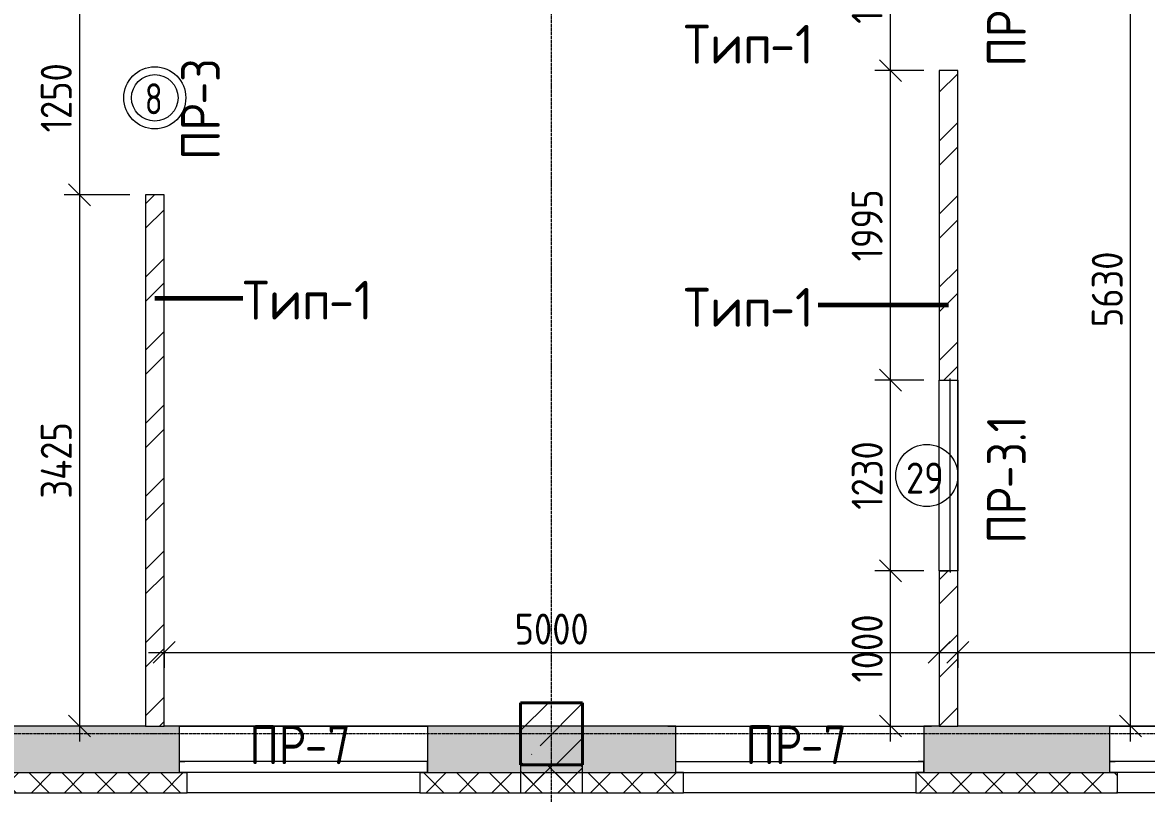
# Model space of a CAD drawing. Header units: millimetres. Extents: x -60946 to 138510, y -262288 to 24501.
# Drawn here: x 24396 to 31646, y -206008 to -201038 of the extents above; entities that cross this region are included whole.
import ezdxf

# ---------------------------------------------------------------- set-up
doc = ezdxf.new("R2010")
doc.units = ezdxf.units.MM
doc.linetypes.add('ADSK_Линия сетки', pattern=[25, 20, -2.5, 0, -2.5])
for name, color, linetype, lineweight in [('0) 1 вып перегородка', 7, 'Continuous', 60), ('_ Окна', 7, 'Continuous', 18), ('Марки', 7, 'Continuous', 20), ('Марки дверей', 7, 'Continuous', 20), ('Марки окон', 7, 'Continuous', 20), ('Несущие колонны', 7, 'Continuous', 18), ('Окна', 7, 'Continuous', 9), ('Оси', 7, 'Continuous', 9), ('Размеры', 7, 'Continuous', 9), ('Стены внутренние', 7, 'Continuous', 18), ('Стены наружные', 7, 'Continuous', 18), ('Стены штриховка', 7, 'Continuous', 9)]:
    doc.layers.add(name, color=color, linetype=linetype, lineweight=lineweight)
doc.styles.add('GOST Common_2', font='', dxfattribs={"width": 0.9, "height": 250})
doc.styles.add('GOST Common_3', font='', dxfattribs={"width": 0.9, "height": 200})
doc.styles.add('GOST Common_4', font='', dxfattribs={"height": 250})
doc.styles.add('GOST Common_B', font='', dxfattribs={"width": 0.8, "height": 200})
doc.styles.get('GOST Common_2').set_extended_font_data('GOST Common')
doc.styles.get('GOST Common_3').set_extended_font_data('GOST Common')
doc.styles.get('GOST Common_4').set_extended_font_data('GOST Common')
doc.styles.get('GOST Common_B').set_extended_font_data('GOST Common', bold=True)
doc.dimstyles.new('ADSK_Основной_2_0_2', dxfattribs={"dimscale": 304.8, "dimtxt": 201.142999, "dimasz": 0.463911, "dimexe": 0.328084, "dimexo": 0.328084, "dimgap": 0.164042, "dimtad": 1, "dimdec": 3, "dimrnd": 0.001, "dimdsep": 46, "dimtxsty": 'GOST Common_3', "dimblk1": 'OBLIQUE', "dimblk2": 'OBLIQUE', "dimsah": 1, "dimcen": 0.09, "dimdle": 0.328084, "dimazin": 2, "dimtfac": 1, "dimtdec": 4, "dimtix": 1, "dimtmove": 0, "dimatfit": 3, "dimfxl": 1, "dimtvp": 1, "dimtolj": 1, "dimtzin": 0, "dimlwd": 20, "dimlwe": 20, "dimarcsym": 2})
pattern_1 = [(45, (9.36, -198628.46), (-106.066, 106.066), []), (135, (9.36, -198628.46), (-106.066, -106.066), [])]
pattern_2 = [(45, (9.36, -198628.46), (-235.7317, 235.7317), []), (45, (166.5, -198628.46), (-235.7317, 235.7317), [])]

# ---------------------------------------------------------------- blocks, each defined once
blk = doc.blocks.new('ADSK_КолоннаЖБ_Прямоугольная - 400x400 мм-1807143-Кладочный план 4-го этажа')
at = {"layer": 'Несущие колонны', "lineweight": 40}
for p, q in [((-200, 200), (200, 200)), ((-200, -200), (-200, 200)), ((200, 200), (200, -200)), ((200, -200), (-200, -200))]:
    blk.add_line(p, q, dxfattribs=at)
blk = doc.blocks.new('ОКНО L03 _2СТ_RS - ОК-5_1600х2000h-3556615-Кладочный план 4-го этажа')
at = {"layer": '_ Окна'}
for p, q in [((-838.1, 149), (761.9, 149)), ((-838.1, 149), (-838.1, 79)), ((-838.1, 149), (-833.1, 149)), ((-818.1, 149), (-38.1, 149)), ((-38.1, 149), (741.9, 149)), ((761.9, 149), (756.9, 149)), ((761.9, 149), (761.9, 79)), ((-838.1, 79), (761.9, 79)), ((-838.1, 79), (-803.1, 79)), ((-818.1, 79), (-38.1, 79)), ((-38.1, 79), (741.9, 79)), ((761.9, 79), (726.9, 79))]:
    blk.add_line(p, q, dxfattribs=at)
at = {"layer": 'Окна'}
blk.add_line((-888.1, -150), (811.9, -150), dxfattribs=at)
blk = doc.blocks.new('ОКНО L03 _2СТ_RS - ОК-5_1600х2000h-3556607-Кладочный план 4-го этажа')
at = {"layer": '_ Окна'}
for p, q in [((-838.1, -79), (761.9, -79)), ((-838.1, -149), (-838.1, -79)), ((-838.1, -79), (-803.1, -79)), ((-818.1, -79), (-38.1, -79)), ((-38.1, -79), (741.9, -79)), ((761.9, -79), (726.9, -79)), ((761.9, -149), (761.9, -79)), ((-838.1, -149), (761.9, -149)), ((-838.1, -149), (-833.1, -149)), ((-818.1, -149), (-38.1, -149)), ((-38.1, -149), (741.9, -149)), ((761.9, -149), (756.9, -149))]:
    blk.add_line(p, q, dxfattribs=at)
at = {"layer": 'Окна'}
blk.add_line((-888.1, 150), (811.9, 150), dxfattribs=at)
blk = doc.blocks.new('ОКНО L01 _СТ_RS - ОК-300_внутреннее_1200х1000h_рентгенозащитное-3505804-Кладочный план 4-го этажа')
at = {"layer": '_ Окна'}
for p, q in [((-653.1, 60), (576.9, 60)), ((-653.1, 60), (-653.1, -10)), ((-653.1, 60), (-648.1, 60)), ((-618.1, 60), (541.9, 60)), ((576.9, 60), (571.9, 60)), ((576.9, 60), (576.9, -10)), ((-653.1, -10), (-663.1, -10)), ((-653.1, -10), (576.9, -10)), ((-618.1, -10), (541.9, -10)), ((576.9, -10), (586.9, -10))]:
    blk.add_line(p, q, dxfattribs=at)
at = {"layer": 'Окна'}
blk.add_line((-703.1, -60), (626.9, -60), dxfattribs=at)
blk = doc.blocks.new('_Oblique')
at = {"color": 0, "linetype": 'ByBlock', "lineweight": -2}
blk.add_line((-0.5, -0.5), (0.5, 0.5), dxfattribs=at)
blk = doc.blocks.new('*D6122')
at = {"layer": 'Defpoints', "color": 0, "transparency": 16777216}
for p in [(31124.4, -199943.5), (31543.5, -199943.5), (31443.5, -205573.5)]:
    blk.add_point(p, dxfattribs=at)
at = {"layer": 'Размеры', "color": 0, "lineweight": 20, "transparency": 16777216}
for p, q in [((31543.5, -205673.5), (31543.5, -199843.5)), ((31224.4, -199943.5), (31643.5, -199943.5)), ((31543.5, -205573.5), (31643.5, -205573.5))]:
    blk.add_line(p, q, dxfattribs=at)
at = {"layer": 'Размеры', "color": 0, "lineweight": 20, "transparency": 16777216, "xscale": 141.4, "yscale": 141.4, "zscale": 141.4}
for p, rotation in [((31543.5, -199943.5), 90), ((31543.5, -205573.5), 270)]:
    blk.add_blockref('_Oblique', p, dxfattribs=dict(at, rotation=rotation))
at = {"layer": 'Размеры', "color": 0, "lineweight": 9, "transparency": 16777216, "insert": (31393.5, -202758.5), "char_height": 200, "width": 605.475, "attachment_point": 5, "rotation": 90, "style": 'GOST Common_3'}
blk.add_mtext('\\A1;5630', dxfattribs=at)
blk = doc.blocks.new('*D6124')
at = {"layer": 'Defpoints', "color": 0, "transparency": 16777216}
for p in [(25309.4, -204998.4), (30309.4, -204998.4), (30309.4, -205098.4)]:
    blk.add_point(p, dxfattribs=at)
at = {"layer": 'Размеры', "color": 0, "lineweight": 20, "transparency": 16777216}
for p, q in [((25209.4, -205098.4), (30409.4, -205098.4)), ((25309.4, -205098.4), (25309.4, -205198.4)), ((30309.4, -205098.4), (30309.4, -205198.4))]:
    blk.add_line(p, q, dxfattribs=at)
at = {"layer": 'Размеры', "color": 0, "lineweight": 20, "transparency": 16777216, "xscale": 141.4, "yscale": 141.4, "zscale": 141.4, "rotation": 180}
blk.add_blockref('_Oblique', (25309.4, -205098.4), dxfattribs=at)
at = {"layer": 'Размеры', "color": 0, "lineweight": 20, "transparency": 16777216, "xscale": 141.4, "yscale": 141.4, "zscale": 141.4}
blk.add_blockref('_Oblique', (30309.4, -205098.4), dxfattribs=at)
at = {"layer": 'Размеры', "color": 0, "lineweight": 9, "transparency": 16777216, "insert": (27809.4, -204948.4), "char_height": 200, "width": 605.475, "attachment_point": 5, "style": 'GOST Common_3'}
blk.add_mtext('\\A1;5000', dxfattribs=at)
blk = doc.blocks.new('*D6125')
at = {"layer": 'Defpoints', "color": 0, "transparency": 16777216}
for p in [(30429.4, -204998.4), (33609.4, -205098.4), (33609.4, -205423.5)]:
    blk.add_point(p, dxfattribs=at)
at = {"layer": 'Размеры', "color": 0, "lineweight": 20, "transparency": 16777216}
for p, q in [((33609.4, -205323.5), (33609.4, -204998.4)), ((30329.4, -205098.4), (33709.4, -205098.4)), ((30429.4, -205098.4), (30429.4, -205198.4))]:
    blk.add_line(p, q, dxfattribs=at)
at = {"layer": 'Размеры', "color": 0, "lineweight": 20, "transparency": 16777216, "xscale": 141.4, "yscale": 141.4, "zscale": 141.4, "rotation": 180}
blk.add_blockref('_Oblique', (30429.4, -205098.4), dxfattribs=at)
at = {"layer": 'Размеры', "color": 0, "lineweight": 20, "transparency": 16777216, "xscale": 141.4, "yscale": 141.4, "zscale": 141.4}
blk.add_blockref('_Oblique', (33609.4, -205098.4), dxfattribs=at)
at = {"layer": 'Размеры', "color": 0, "lineweight": 9, "transparency": 16777216, "insert": (32019.4, -204948.4), "char_height": 200, "width": 560.473, "attachment_point": 5, "style": 'GOST Common_3'}
blk.add_mtext('\\A1;3180', dxfattribs=at)
blk = doc.blocks.new('*D6126')
at = {"layer": 'Defpoints', "color": 0, "transparency": 16777216}
for p in [(29994.4, -204573.5), (30309.4, -204573.5), (29894.5, -205573.5)]:
    blk.add_point(p, dxfattribs=at)
at = {"layer": 'Размеры', "color": 0, "lineweight": 20, "transparency": 16777216}
for p, q in [((29994.4, -205673.5), (29994.4, -204473.5)), ((30209.4, -204573.5), (29894.4, -204573.5)), ((29994.5, -205573.5), (30094.4, -205573.5))]:
    blk.add_line(p, q, dxfattribs=at)
at = {"layer": 'Размеры', "color": 0, "lineweight": 20, "transparency": 16777216, "xscale": 141.4, "yscale": 141.4, "zscale": 141.4}
for p, rotation in [((29994.4, -204573.5), 90), ((29994.4, -205573.5), 270)]:
    blk.add_blockref('_Oblique', p, dxfattribs=dict(at, rotation=rotation))
at = {"layer": 'Размеры', "color": 0, "lineweight": 9, "transparency": 16777216, "insert": (29844.4, -205073.5), "char_height": 200, "width": 560.473, "attachment_point": 5, "rotation": 90, "style": 'GOST Common_3'}
blk.add_mtext('\\A1;1000', dxfattribs=at)
blk = doc.blocks.new('*D6127')
at = {"layer": 'Defpoints', "color": 0, "transparency": 16777216}
for p in [(29994.4, -203343.5), (30309.4, -203343.5), (30309.4, -204573.5)]:
    blk.add_point(p, dxfattribs=at)
at = {"layer": 'Размеры', "color": 0, "lineweight": 20, "transparency": 16777216}
for p, q in [((29994.4, -204673.5), (29994.4, -203243.5)), ((30209.4, -203343.5), (29894.4, -203343.5)), ((30209.4, -204573.5), (29894.4, -204573.5))]:
    blk.add_line(p, q, dxfattribs=at)
at = {"layer": 'Размеры', "color": 0, "lineweight": 20, "transparency": 16777216, "xscale": 141.4, "yscale": 141.4, "zscale": 141.4}
for p, rotation in [((29994.4, -203343.5), 90), ((29994.4, -204573.5), 270)]:
    blk.add_blockref('_Oblique', p, dxfattribs=dict(at, rotation=rotation))
at = {"layer": 'Размеры', "color": 0, "lineweight": 9, "transparency": 16777216, "insert": (29844.4, -203958.5), "char_height": 200, "width": 560.473, "attachment_point": 5, "rotation": 90, "style": 'GOST Common_3'}
blk.add_mtext('\\A1;1230', dxfattribs=at)
blk = doc.blocks.new('*D6128')
at = {"layer": 'Defpoints', "color": 0, "transparency": 16777216}
for p in [(29994.4, -201348.5), (30309.4, -201348.5), (30309.4, -203343.5)]:
    blk.add_point(p, dxfattribs=at)
at = {"layer": 'Размеры', "color": 0, "lineweight": 20, "transparency": 16777216}
for p, q in [((29994.4, -203443.5), (29994.4, -201248.5)), ((30209.4, -201348.5), (29894.4, -201348.5)), ((30209.4, -203343.5), (29894.4, -203343.5))]:
    blk.add_line(p, q, dxfattribs=at)
at = {"layer": 'Размеры', "color": 0, "lineweight": 20, "transparency": 16777216, "xscale": 141.4, "yscale": 141.4, "zscale": 141.4}
for p, rotation in [((29994.4, -201348.5), 90), ((29994.4, -203343.5), 270)]:
    blk.add_blockref('_Oblique', p, dxfattribs=dict(at, rotation=rotation))
at = {"layer": 'Размеры', "color": 0, "lineweight": 9, "transparency": 16777216, "insert": (29844.4, -202346), "char_height": 200, "width": 560.473, "attachment_point": 5, "rotation": 90, "style": 'GOST Common_3'}
blk.add_mtext('\\A1;1995', dxfattribs=at)
blk = doc.blocks.new('*D6129')
at = {"layer": 'Defpoints', "color": 0, "transparency": 16777216}
for p in [(29994.4, -200298.5), (30309.4, -200298.5), (30309.4, -201348.5)]:
    blk.add_point(p, dxfattribs=at)
at = {"layer": 'Размеры', "color": 0, "lineweight": 20, "transparency": 16777216}
for p, q in [((29994.4, -201448.5), (29994.4, -200198.5)), ((30209.4, -200298.5), (29894.4, -200298.5)), ((30209.4, -201348.5), (29894.4, -201348.5))]:
    blk.add_line(p, q, dxfattribs=at)
at = {"layer": 'Размеры', "color": 0, "lineweight": 20, "transparency": 16777216, "xscale": 141.4, "yscale": 141.4, "zscale": 141.4}
for p, rotation in [((29994.4, -200298.5), 90), ((29994.4, -201348.5), 270)]:
    blk.add_blockref('_Oblique', p, dxfattribs=dict(at, rotation=rotation))
at = {"layer": 'Размеры', "color": 0, "lineweight": 9, "transparency": 16777216, "insert": (29844.4, -200823.5), "char_height": 200, "width": 560.473, "attachment_point": 5, "rotation": 90, "style": 'GOST Common_3'}
blk.add_mtext('\\A1;1050', dxfattribs=at)
blk = doc.blocks.new('*D6132')
at = {"layer": 'Defpoints', "color": 0, "transparency": 16777216}
for p in [(25189.4, -200898.5), (24764.1, -202148.5), (25189.4, -202148.5)]:
    blk.add_point(p, dxfattribs=at)
at = {"layer": 'Размеры', "color": 0, "lineweight": 20, "transparency": 16777216}
for p, q in [((24764.1, -200798.5), (24764.1, -202248.5)), ((25089.4, -200898.5), (24664.1, -200898.5)), ((25089.4, -202148.5), (24664.1, -202148.5))]:
    blk.add_line(p, q, dxfattribs=at)
at = {"layer": 'Размеры', "color": 0, "lineweight": 20, "transparency": 16777216, "xscale": 141.4, "yscale": 141.4, "zscale": 141.4}
for p, rotation in [((24764.1, -200898.5), 90), ((24764.1, -202148.5), 270)]:
    blk.add_blockref('_Oblique', p, dxfattribs=dict(at, rotation=rotation))
at = {"layer": 'Размеры', "color": 0, "lineweight": 9, "transparency": 16777216, "insert": (24614.1, -201523.5), "char_height": 200, "width": 560.473, "attachment_point": 5, "rotation": 90, "style": 'GOST Common_3'}
blk.add_mtext('\\A1;1250', dxfattribs=at)
blk = doc.blocks.new('*D6133')
at = {"layer": 'Defpoints', "color": 0, "transparency": 16777216}
for p in [(25189.4, -202148.5), (24764.1, -205573.5), (24864.1, -205573.5)]:
    blk.add_point(p, dxfattribs=at)
at = {"layer": 'Размеры', "color": 0, "lineweight": 20, "transparency": 16777216}
for p, q in [((24764.1, -202048.5), (24764.1, -205673.5)), ((25089.4, -202148.5), (24664.1, -202148.5)), ((24764.1, -205573.5), (24664.1, -205573.5))]:
    blk.add_line(p, q, dxfattribs=at)
at = {"layer": 'Размеры', "color": 0, "lineweight": 20, "transparency": 16777216, "xscale": 141.4, "yscale": 141.4, "zscale": 141.4}
for p, rotation in [((24764.1, -202148.5), 90), ((24764.1, -205573.5), 270)]:
    blk.add_blockref('_Oblique', p, dxfattribs=dict(at, rotation=rotation))
at = {"layer": 'Размеры', "color": 0, "lineweight": 9, "transparency": 16777216, "insert": (24614.1, -203861), "char_height": 200, "width": 625.93, "attachment_point": 5, "rotation": 90, "style": 'GOST Common_3'}
blk.add_mtext('\\A1;3425', dxfattribs=at)
blk = doc.blocks.new('М_двери1 - Марка экземпляра 2-3719212-Кладочный план 4-го этажа')
at = {"layer": 'Марки дверей'}
for radius in [2, 1.5]:
    blk.add_circle((0, 0), radius, dxfattribs=at)
blk = doc.blocks.new('М_окна1 - Маркировка типоразмера-1510237-Кладочный план 4-го этажа')
at = {"layer": 'Марки окон'}
blk.add_circle((0, 0), 2, dxfattribs=at)

msp = doc.modelspace()

# ---------------------------------------------------------------- hatches: boundary and pattern name
at = {"layer": 'Несущие колонны', "lineweight": 9}
h = msp.add_hatch(dxfattribs=at)
h.set_pattern_fill('FP_1', color=256, style=0, pattern_type=2)
h.set_pattern_definition([(45, (9.36, -198628.46), (-224.5064, 224.5064), []), (45, (233.87, -198628.46), (-224.5064, 224.5064), [396.875, -79.375, 3.353, -76.022])])
h.paths.add_polyline_path([(27609.3615, -205823.4914), (28009.3615, -205823.4914), (28009.3615, -205423.4914), (27609.3615, -205423.4914)])
at = {"layer": 'Стены внутренние', "lineweight": 9}
h = msp.add_hatch(dxfattribs=at)
h.set_pattern_fill('FP_8', color=256, style=0, pattern_type=2)
h.set_pattern_definition(pattern_2)
h.paths.add_polyline_path([(25189.3615, -205573.4914), (25309.3615, -205573.4914), (25309.3615, -202148.4914), (25189.3615, -202148.4914)])
h.paths.add_polyline_path([(25309.3615, -200898.4914), (25309.3615, -199823.4914), (25189.3615, -199823.4914), (25189.3615, -200898.4914)])
h = msp.add_hatch(dxfattribs=at)
h.set_pattern_fill('FP_8', color=256, style=0, pattern_type=2)
h.set_pattern_definition(pattern_2)
h.paths.add_polyline_path([(30429.3615, -205573.4914), (30429.3615, -204573.4914), (30309.3615, -204573.4914), (30309.3615, -205573.4914)])
h.paths.add_polyline_path([(30309.3615, -203343.4914), (30429.3615, -203343.4914), (30429.3615, -201348.4914), (30309.3615, -201348.4914)])
h.paths.add_polyline_path([(30429.3615, -200298.4914), (30429.3615, -199943.4914), (30309.3615, -199943.4914), (30309.3615, -200298.4914)])
h = msp.add_hatch(dxfattribs=at)
h.set_pattern_fill('FP_2', color=256, style=0, pattern_type=2)
h.set_pattern_definition([(45, (9.36, -198628.46), (84.18955, 308.69595), [396.875, -79.375, 3.353, -76.022])])
h.paths.add_polyline_path([(59259.3615, -205873.4914), (59259.3615, -205872.4914), (59209.3615, -205872.4914), (59209.3615, -205573.4914), (58009.3615, -205573.4914), (58009.3615, -205872.4914), (57959.3615, -205873.4914)])
h.paths.add_polyline_path([(60759.3615, -205873.4914), (61559.3615, -205873.4914), (61559.3615, -205573.4914), (60809.3615, -205573.4914), (60809.3615, -205872.4914), (60759.3615, -205872.4914)])
h.paths.add_polyline_path([(56459.3615, -205873.4914), (56459.3615, -205872.4914), (56409.3615, -205872.4914), (56409.3615, -205573.4914), (54809.3615, -205573.4914), (54809.3615, -205872.4914), (56097.859, -205873.4914)])
h.paths.add_polyline_path([(53259.3615, -205873.4914), (53259.3615, -205872.4914), (53209.3615, -205872.4914), (53209.3615, -205573.4914), (52009.3615, -205573.4914), (52009.3615, -205872.4914), (52797.6931, -205873.4914)])
h.paths.add_polyline_path([(48459.3615, -205873.4914), (50409.3615, -205872.4914), (50409.3615, -205573.4914), (48509.3615, -205573.4914), (48509.3615, -205872.4914), (48459.3615, -205872.4914)])
h.paths.add_polyline_path([(39597.0293, -205873.4914), (40609.3615, -205872.4914), (40609.3615, -205573.4914), (39009.3615, -205573.4914), (39009.3615, -205872.4914), (38959.3615, -205873.4914)])
h.paths.add_polyline_path([(37459.3615, -205873.4914), (37459.3615, -205872.4914), (37409.3615, -205872.4914), (37409.3615, -205573.4914), (36209.3615, -205573.4914), (36209.3615, -205872.4914), (36296.8633, -205873.4914)])
h.paths.add_polyline_path([(46959.3615, -205873.4914), (46959.3615, -205872.4914), (46909.3615, -205872.4914), (46909.3615, -205573.4914), (45009.3615, -205573.4914), (45009.3615, -205872.4914), (46197.3612, -205873.4914)])
h.paths.add_polyline_path([(42897.1952, -205873.4914), (43409.3615, -205872.4914), (43409.3615, -205573.4914), (42209.3615, -205573.4914), (42209.3615, -205872.4914), (42159.3615, -205873.4914)])
h.paths.add_polyline_path([(34659.3615, -205873.4914), (34659.3615, -205872.4914), (34609.3615, -205872.4914), (34609.3615, -205573.4914), (34009.3615, -205573.4914), (34009.3615, -205823.4914), (33609.3615, -205823.4914), (33609.3615, -205573.4914), (33009.3615, -205573.4914), (33009.3615, -205872.4914), (32996.6974, -205873.4914)])
h.paths.add_polyline_path([(22659.3615, -205873.4914), (22659.3615, -205872.4914), (22609.3615, -205872.4914), (22609.3615, -205573.4914), (22009.3615, -205573.4914), (22009.3615, -205823.4914), (21609.3615, -205823.4914), (21609.3615, -205573.4914), (21009.3615, -205573.4914), (21009.3615, -205872.4914), (20959.3615, -205873.4914)])
h.paths.add_polyline_path([(28659.3615, -205873.4914), (28659.3615, -205872.4914), (28609.3615, -205872.4914), (28609.3615, -205573.4914), (27009.3615, -205573.4914), (27009.3615, -205872.4914), (26959.3615, -205873.4914)])
h.paths.add_polyline_path([(25459.3615, -205873.4914), (25459.3615, -205872.4914), (25409.3615, -205872.4914), (25409.3615, -205573.4914), (24209.3615, -205573.4914), (24209.3615, -205872.4914), (24159.3615, -205873.4914)])
h.paths.add_polyline_path([(19459.3615, -205873.4914), (19459.3615, -205872.4914), (19409.3615, -205872.4914), (19409.3615, -205573.4914), (18209.3615, -205573.4914), (18209.3615, -205872.4914), (18159.3615, -205873.4914)])
h.paths.add_polyline_path([(31459.3615, -205873.4914), (31459.3615, -205872.4914), (31409.3615, -205872.4914), (31409.3615, -205573.4914), (30209.3615, -205573.4914), (30209.3615, -205872.4914), (30159.3615, -205873.4914)])
h.paths.add_polyline_path([(16659.3615, -205873.4914), (16659.3615, -205872.4914), (16609.3615, -205872.4914), (16609.3615, -205573.4914), (16009.3615, -205573.4914), (16009.3615, -205823.4914), (15609.3615, -205823.4914), (15609.3615, -205573.4914), (15009.3615, -205573.4914), (15009.3615, -205823.4914), (14609.3615, -205823.4914), (14609.3615, -205573.4914), (14009.3615, -205573.4914), (14009.3615, -205872.4914), (16495.8676, -205873.4914)])
h.paths.add_polyline_path([(9659.3615, -205873.4914), (9659.3615, -205872.4914), (9609.3615, -205872.4914), (9609.3615, -205573.4914), (9009.3615, -205573.4914), (9009.3615, -205823.4914), (8609.3615, -205823.4914), (8609.3615, -205573.4914), (8009.3615, -205573.4914), (8009.3615, -205872.4914), (7959.3615, -205873.4914)])
h.paths.add_polyline_path([(11159.3615, -205873.4914), (12409.3615, -205872.4914), (12409.3615, -205573.4914), (11209.3615, -205573.4914), (11209.3615, -205872.4914), (11159.3615, -205872.4914)])
h.paths.add_polyline_path([(3659.3615, -205873.4914), (3659.3615, -205872.4914), (3609.3615, -205872.4914), (3609.3615, -205573.4914), (3009.3615, -205573.4914), (3009.3615, -205823.4914), (2609.3615, -205823.4914), (2609.3615, -205573.4914), (2009.3615, -205573.4914), (2009.3615, -205872.4914), (3295.2038, -205873.4914)])
h.paths.add_polyline_path([(-840.6385, -205873.4914), (409.3615, -205872.4914), (409.3615, -205573.4914), (-790.6385, -205573.4914), (-790.6385, -205872.4914), (-840.6385, -205872.4914)])
h.paths.add_polyline_path([(-2340.6385, -205873.4914), (-2340.6385, -205872.4914), (-2390.6385, -205872.4914), (-2390.6385, -205573.4914), (-2990.6385, -205573.4914), (-2990.6385, -205873.4914)])
h.paths.add_polyline_path([(5159.3615, -205873.4914), (6409.3615, -205872.4914), (6409.3615, -205573.4914), (5209.3615, -205573.4914), (5209.3615, -205872.4914), (5159.3615, -205872.4914)])
at = {"layer": 'Стены наружные', "lineweight": 9}
h = msp.add_hatch(dxfattribs=at)
h.set_pattern_fill('FP_4', color=256, style=0, pattern_type=2)
h.set_pattern_definition(pattern_1)
h.paths.add_polyline_path([(27609.3615, -206003.4914), (28009.3615, -206003.4914), (28009.3615, -205823.4914), (27609.3615, -205823.4914)])
h = msp.add_hatch(dxfattribs=at)
h.set_pattern_fill('FP_4', color=256, style=0, pattern_type=2)
h.set_pattern_definition(pattern_1)
h.paths.add_polyline_path([(61989.3615, -206003.4914), (61989.3615, -205873.4914), (60759.3615, -205873.4914), (60759.3615, -206003.4914), (61873.1494, -206003.4914)])
h.paths.add_polyline_path([(57959.3615, -206003.4914), (59259.3615, -206003.4914), (59259.3615, -205873.4914), (57959.3615, -205873.4914)])
h.paths.add_polyline_path([(40659.3615, -206003.4914), (40659.3615, -205873.4914), (38959.3615, -205873.4914), (38959.3615, -206003.4914), (39597.0293, -206003.4914)])
h.paths.add_polyline_path([(51959.3615, -206003.4914), (53259.3615, -206003.4914), (53259.3615, -205873.4914), (51959.3615, -205873.4914)])
h.paths.add_polyline_path([(42159.3615, -206003.4914), (43459.3615, -206003.4914), (43459.3615, -205873.4914), (42159.3615, -205873.4914)])
h.paths.add_polyline_path([(44959.3615, -206003.4914), (46959.3615, -206003.4914), (46959.3615, -205873.4914), (44959.3615, -205873.4914)])
h.paths.add_polyline_path([(37459.3615, -206003.4914), (37459.3615, -205873.4914), (36159.3615, -205873.4914), (36159.3615, -206003.4914), (36296.8633, -206003.4914)])
h.paths.add_polyline_path([(56097.859, -206003.4914), (56459.3615, -206003.4914), (56459.3615, -205873.4914), (54759.3615, -205873.4914), (54759.3615, -206003.4914)])
h.paths.add_polyline_path([(48459.3615, -206003.4914), (50459.3615, -206003.4914), (50459.3615, -205873.4914), (48459.3615, -205873.4914)])
h.paths.add_polyline_path([(32996.6974, -206003.4914), (34659.3615, -206003.4914), (34659.3615, -205873.4914), (32959.3615, -205873.4914), (32959.3615, -206003.4914)])
h.paths.add_polyline_path([(16659.3615, -206003.4914), (16659.3615, -205873.4914), (13959.3615, -205873.4914), (13959.3615, -206003.4914), (16495.8676, -206003.4914)])
h.paths.add_polyline_path([(31459.3615, -206003.4914), (31459.3615, -205873.4914), (30159.3615, -205873.4914), (30159.3615, -206003.4914)])
h.paths.add_polyline_path([(18159.3615, -206003.4914), (19459.3615, -206003.4914), (19459.3615, -205873.4914), (18159.3615, -205873.4914)])
h.paths.add_polyline_path([(20959.3615, -206003.4914), (22659.3615, -206003.4914), (22659.3615, -205873.4914), (20959.3615, -205873.4914)])
h.paths.add_polyline_path([(26959.3615, -206003.4914), (28659.3615, -206003.4914), (28659.3615, -205873.4914), (26959.3615, -205873.4914)])
h.paths.add_polyline_path([(25459.3615, -206003.4914), (25459.3615, -205873.4914), (24159.3615, -205873.4914), (24159.3615, -206003.4914)])
h.paths.add_polyline_path([(459.3615, -206003.4914), (459.3615, -205873.4914), (-840.6385, -205873.4914), (-840.6385, -206003.4914), (-4.9621, -206003.4914)])
h.paths.add_polyline_path([(12459.3615, -206003.4914), (12459.3615, -205873.4914), (11159.3615, -205873.4914), (11159.3615, -206003.4914)])
h.paths.add_polyline_path([(9659.3615, -206003.4914), (9659.3615, -205873.4914), (7959.3615, -205873.4914), (7959.3615, -206003.4914)])
h.paths.add_polyline_path([(1959.3615, -206003.4914), (3659.3615, -206003.4914), (3659.3615, -205873.4914), (1959.3615, -205873.4914)])
h.paths.add_polyline_path([(-2990.6385, -206003.4914), (-2340.6385, -206003.4914), (-2340.6385, -205873.4914), (-2990.6385, -205873.4914)])
h.paths.add_polyline_path([(5159.3615, -206003.4914), (6459.3615, -206003.4914), (6459.3615, -205873.4914), (5159.3615, -205873.4914)])

# ---------------------------------------------------------------- linework, layer by layer
at = {"layer": '0) 1 вып перегородка'}
for p, q in [((25249.3615, -202814.2069), (25816.5189, -202814.2069)), ((30369.3615, -202860.2262), (29528.5973, -202860.2262))]:
    msp.add_line(p, q, dxfattribs=at)
at = {"layer": 'Несущие колонны', "lineweight": 9}
for p, q in [((28009.3615, -205423.4914), (27609.3615, -205423.4914)), ((27609.3615, -205423.4914), (27609.3615, -205823.4914)), ((28009.3615, -205823.4914), (28009.3615, -205423.4914)), ((27609.3615, -205823.4914), (28009.3615, -205823.4914))]:
    msp.add_line(p, q, dxfattribs=at)
at = {"layer": 'Оси', "linetype": 'ADSK_Линия сетки', "lineweight": 5}
for p, q in [((27809.3615, -209602.3427), (27809.3615, -188601.0153)), ((62563.3938, -205623.4914), (-25230.7352, -205623.4914))]:
    msp.add_line(p, q, dxfattribs=at)
at = {"layer": 'Стены внутренние', "lineweight": 5}
for p, q in [((30309.3615, -201348.4914), (30309.3615, -203343.4914)), ((30429.3615, -201348.4914), (30309.3615, -201348.4914)), ((30429.3615, -203343.4914), (30429.3615, -201348.4914)), ((25189.3615, -202148.4914), (25189.3615, -205573.4914)), ((25309.3615, -202148.4914), (25189.3615, -202148.4914)), ((25309.3615, -205573.4914), (25309.3615, -202148.4914)), ((30309.3615, -203343.4914), (30429.3615, -203343.4914)), ((30309.3615, -204573.4914), (30309.3615, -203343.4914)), ((30429.3615, -203343.4914), (30429.3615, -204573.4914)), ((30309.3615, -204573.4914), (30309.3615, -205573.4914)), ((30429.3615, -204573.4914), (30309.3615, -204573.4914)), ((30429.3615, -205573.4914), (30429.3615, -204573.4914)), ((25189.3615, -205573.4914), (24209.3615, -205573.4914)), ((25409.3615, -205573.4914), (25309.3615, -205573.4914)), ((25409.3615, -205872.4914), (25409.3615, -205573.4914)), ((25409.3615, -205573.4914), (27009.3615, -205573.4914)), ((28609.3615, -205573.4914), (27009.3615, -205573.4914)), ((27009.3615, -205573.4914), (27009.3615, -205872.4914)), ((28609.3615, -205872.4914), (28609.3615, -205573.4914)), ((28609.3615, -205573.4914), (30209.3615, -205573.4914)), ((30309.3615, -205573.4914), (30209.3615, -205573.4914)), ((30209.3615, -205573.4914), (30209.3615, -205872.4914)), ((31409.3615, -205573.4914), (30429.3615, -205573.4914)), ((31409.3615, -205872.4914), (31409.3615, -205573.4914)), ((31409.3615, -205573.4914), (33009.3615, -205573.4914)), ((25459.3615, -205872.4914), (25409.3615, -205872.4914)), ((25459.3615, -205873.4914), (25459.3615, -205872.4914)), ((27009.3615, -205872.4914), (26959.3615, -205872.4914)), ((26959.3615, -205872.4914), (26959.3615, -205873.4914)), ((28659.3615, -205872.4914), (28609.3615, -205872.4914)), ((28659.3615, -205873.4914), (28659.3615, -205872.4914)), ((30209.3615, -205872.4914), (30159.3615, -205872.4914)), ((30159.3615, -205872.4914), (30159.3615, -205873.4914)), ((31459.3615, -205872.4914), (31409.3615, -205872.4914)), ((31459.3615, -205873.4914), (31459.3615, -205872.4914))]:
    msp.add_line(p, q, dxfattribs=at)
at = {"layer": 'Стены наружные', "lineweight": 9}
for p, q in [((28009.3615, -205823.4914), (27609.3615, -205823.4914)), ((27609.3615, -205823.4914), (27609.3615, -206003.4914)), ((28009.3615, -206003.4914), (28009.3615, -205823.4914)), ((25459.3615, -206003.4914), (25459.3615, -205873.4914)), ((26959.3615, -205873.4914), (26959.3615, -206003.4914)), ((28659.3615, -206003.4914), (28659.3615, -205873.4914)), ((30159.3615, -205873.4914), (30159.3615, -206003.4914)), ((31459.3615, -206003.4914), (31459.3615, -205873.4914)), ((24159.3615, -206003.4914), (25459.3615, -206003.4914)), ((26959.3615, -206003.4914), (25459.3615, -206003.4914)), ((26959.3615, -206003.4914), (28659.3615, -206003.4914)), ((30159.3615, -206003.4914), (28659.3615, -206003.4914)), ((30159.3615, -206003.4914), (31459.3615, -206003.4914)), ((32959.3615, -206003.4914), (31459.3615, -206003.4914))]:
    msp.add_line(p, q, dxfattribs=at)
at = {"layer": 'Стены штриховка', "lineweight": 9}
for p, q in [((25189.3615, -205573.4914), (25309.3615, -205573.4914)), ((30309.3615, -205573.4914), (30429.3615, -205573.4914)), ((24159.3615, -205873.4914), (25459.3615, -205873.4914)), ((26959.3615, -205873.4914), (28659.3615, -205873.4914)), ((30159.3615, -205873.4914), (31459.3615, -205873.4914))]:
    msp.add_line(p, q, dxfattribs=at)

# ---------------------------------------------------------------- block references
at = {"layer": 'Марки дверей', "xscale": 99.99999999999993, "yscale": 99.99999999999993, "zscale": 99.99999999999993}
msp.add_blockref('М_двери1 - Марка экземпляра 2-3719212-Кладочный план 4-го этажа', (25249.3615, -201523.4914), dxfattribs=at)
at = {"layer": 'Марки окон', "lineweight": 9, "xscale": 99.99999999999993, "yscale": 99.99999999999993, "zscale": 99.99999999999993}
msp.add_blockref('М_окна1 - Маркировка типоразмера-1510237-Кладочный план 4-го этажа', (30229.3615, -203958.4914), dxfattribs=at)
at = {"layer": 'Несущие колонны', "lineweight": 9, "rotation": 89.9999999999999}
msp.add_blockref('ADSK_КолоннаЖБ_Прямоугольная - 400x400 мм-1807143-Кладочный план 4-го этажа', (27809.3615, -205623.4914), dxfattribs=at)
at = {"layer": 'Окна'}
for name, p, rotation in [('ОКНО L01 _СТ_RS - ОК-300_внутреннее_1200х1000h_рентгенозащитное-3505804-Кладочный план 4-го этажа', (30369.3615, -203920.3914), 89.99999999999973), ('ОКНО L03 _2СТ_RS - ОК-5_1600х2000h-3556615-Кладочный план 4-го этажа', (26171.2615, -205723.4914), 180), ('ОКНО L03 _2СТ_RS - ОК-5_1600х2000h-3556615-Кладочный план 4-го этажа', (32171.2615, -205723.4914), 180)]:
    msp.add_blockref(name, p, dxfattribs=dict(at, rotation=rotation))
at = {"layer": 'Окна', "lineweight": 9}
msp.add_blockref('ОКНО L03 _2СТ_RS - ОК-5_1600х2000h-3556607-Кладочный план 4-го этажа', (29447.4615, -205723.4914), dxfattribs=at)

# ---------------------------------------------------------------- texts
at = {"layer": '0) 1 вып перегородка', "color": 116, "lineweight": 9, "true_color": 0x008040, "char_height": 250, "attachment_point": 1, "style": 'GOST Common_4'}
for s, insert, width in [('Тип', (28661.5973, -201053.2798), 673.4175), ('-1', (29217.2223, -201053.2798), 368.77625), ('Тип', (25816.5189, -202703.2798), 673.4175), ('-1', (26372.1439, -202703.2798), 368.77625), ('Тип', (28661.5973, -202749.2991), 673.4175), ('-1', (29217.2223, -202749.2991), 368.77625)]:
    msp.add_mtext(s, dxfattribs=dict(at, insert=insert, width=width))
at = {"layer": 'Марки', "lineweight": 9, "char_height": 250, "attachment_point": 1, "rotation": 90, "style": 'GOST Common_2'}
for s, insert, width in [('ПР', (30617.8486, -201322.0978), 432.91125), ('-3', (25419.5882, -201566.2348), 389.620125), ('ПР', (25419.5882, -201923.4223), 432.91125), ('-3.1', (30617.8486, -204040.3348), 606.07575), ('ПР', (30617.8486, -204397.5223), 432.91125)]:
    msp.add_mtext(s, dxfattribs=dict(at, insert=insert, width=width))
at = {"layer": 'Марки', "lineweight": 9, "char_height": 250, "attachment_point": 1, "style": 'GOST Common_2'}
for s, insert, width in [('ПР', (25859.4307, -205569.5103), 432.91125), ('-7', (26216.6182, -205569.5103), 389.620125), ('ПР', (29059.4307, -205569.5103), 432.91125), ('-7', (29416.6182, -205569.5103), 389.620125)]:
    msp.add_mtext(s, dxfattribs=dict(at, insert=insert, width=width))
at = {"layer": 'Марки дверей', "lineweight": 5, "insert": (25185.3041, -201429.8325), "char_height": 200, "width": 147.5105, "attachment_point": 1, "style": 'GOST Common_B'}
msp.add_mtext('\\fGOST Common|b1|i0|c204|p34|;\\W.8;8', dxfattribs=at)
at = {"layer": 'Марки окон', "lineweight": 5, "insert": (30094.8041, -203874.7061), "char_height": 200, "width": 317.46825, "attachment_point": 1, "style": 'GOST Common_3'}
msp.add_mtext('29', dxfattribs=at)

# ---------------------------------------------------------------- dimensions: what is measured, and where the dimension line sits
at = {"layer": 'Размеры', "lineweight": 9}
for base, p1, p2, override, picture, middle in [((31543.5062, -199943.4914), (31443.5213, -205573.4914), (31124.3615, -199943.4914), {"dimpost": '<>', "dimfxl": 5639.039191}, '*D6122', (31393.5062, -202758.4914)), ((29994.4402, -200298.4914), (30309.3615, -201348.4914), (30309.3615, -200298.4914), {"dimpost": '<>', "dimfxl": 1050}, '*D6129', (29844.4402, -200823.4914)), ((24764.087, -202148.4914), (25189.3615, -200898.4914), (25189.3615, -202148.4914), {"dimpost": '<>', "dimfxl": 1250}, '*D6132', (24614.087, -201523.4914)), ((29994.4402, -201348.4914), (30309.3615, -203343.4914), (30309.3615, -201348.4914), {"dimpost": '<>', "dimfxl": 1995}, '*D6128', (29844.4402, -202345.9914)), ((24764.087, -205573.4914), (25189.3615, -202148.4914), (24864.0719, -205573.4914), {"dimpost": '<>', "dimfxl": 3440.41252}, '*D6133', (24614.087, -203860.9914)), ((29994.4402, -203343.4914), (30309.3615, -204573.4914), (30309.3615, -203343.4914), {"dimpost": '<>', "dimfxl": 1230}, '*D6127', (29844.4402, -203958.4914)), ((29994.4402, -204573.4914), (29894.4553, -205573.4914), (30309.3615, -204573.4914), {"dimpost": '<>', "dimfxl": 1082.657471}, '*D6126', (29844.4402, -205073.4914))]:
    dim = msp.add_linear_dim(base=base, p1=p1, p2=p2, angle=90, dimstyle='ADSK_Основной_2_0_2', override=override, dxfattribs=at)
    dim.commit()
    dim.dimension.update_dxf_attribs({"geometry": picture, "text_midpoint": middle})
for base, p1, p2, override, picture, middle in [((30309.3615, -205098.4021), (25309.3615, -204998.4173), (30309.3615, -204998.4173), {"dimpost": '<>', "dimfxl": 5000}, '*D6124', (27809.3615, -204948.4021)), ((33609.3615, -205098.4021), (30429.3615, -204998.4173), (33609.3615, -205423.4914), {"dimpost": '<>', "dimfxl": 3208.284283}, '*D6125', (32019.3615, -204948.4021))]:
    dim = msp.add_linear_dim(base=base, p1=p1, p2=p2, dimstyle='ADSK_Основной_2_0_2', override=override, dxfattribs=at)
    dim.commit()
    dim.dimension.update_dxf_attribs({"geometry": picture, "text_midpoint": middle})

doc.saveas('drawing.dxf')
